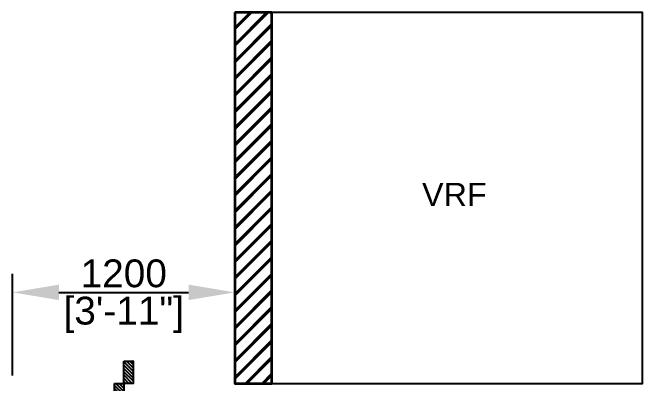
# Model space of a CAD drawing. Header units: millimetres. Extents: x 94643 to 134206, y 115494 to 180803.
# Drawn here: x 120250 to 123650, y 136038 to 138038 of the extents above; entities that cross this region are included whole.
import ezdxf

# ---------------------------------------------------------------- set-up
doc = ezdxf.new("R2010")
doc.units = ezdxf.units.MM
for name, color, linetype in [('A-Dimensions', 4, 'Continuous'), ('A-Door Line', 8, 'Continuous'), ('A-Elevation 10', 8, 'Continuous'), ('A-Text Main', 44, 'Continuous')]:
    doc.layers.add(name, color=color, linetype=linetype)
doc.layers.add('A-Wall', color=240, linetype='Continuous', lineweight=35)
doc.styles.add('Core_Typ-TA$0$Standard', font='arial.ttf')
doc.styles.add('S', font='arial.ttf', dxfattribs={"height": 150})
doc.dimstyles.new('DIMSMALL', dxfattribs={"dimtxt": 150, "dimasz": 250, "dimexe": 100, "dimexo": 100, "dimgap": 25, "dimtad": 1, "dimdec": 0, "dimzin": 0, "dimdsep": 46, "dimtxsty": 'S', "dimcen": 0, "dimdle": 100, "dimclrd": 8, "dimclre": 8, "dimclrt": 256, "dimazin": 0, "dimtfac": 1, "dimtdec": 0, "dimtix": 1, "dimtmove": 0, "dimatfit": 3, "dimldrblk": '12_DatumFilled', "dimfxl": 1, "dimtolj": 1, "dimtzin": 0, "dimlwd": -1, "dimlwe": -1, "dimarcsym": 1})

# ---------------------------------------------------------------- blocks, each defined once
blk = doc.blocks.new('Core & corridor')
at = {"linetype": 'Continuous'}
h = blk.add_hatch(dxfattribs=at)
h.set_pattern_fill('ANSI31', color=256, scale=20)
h.set_pattern_definition([(45, (9094.61, 11413.763), (-44.90128, 44.90128), [])])
h.paths.add_polyline_path([(14695.1, 50838.9), (16097.2, 50838.9), (16097.2, 51038.9), (14695.1, 51038.9)])
h.paths.add_polyline_path([(10846, 12913.8), (14684.7, 12913.8), (14684.7, 13113.9), (10846, 13113.9)])
h.paths.add_polyline_path([(20834.7, 15114.5), (20834.7, 13113.9), (21034.8, 13113.9), (21034.8, 15114.5)])
at = {"layer": 'A-Elevation 10'}
blk.add_lwpolyline([(21034.8, 13114.6), (23034.8, 13114.6), (23034.8, 15114.5), (21034.8, 15114.5)], close=True, dxfattribs=at)
at = {"layer": 'A-Text Main', "insert": (22320.1, 14133.5), "char_height": 125, "width": 950.15, "attachment_point": 5, "line_spacing_factor": 1.010232, "style": 'Core_Typ-TA$0$Standard'}
blk.add_mtext('\\pxqd;VRF', dxfattribs=at)
blk = doc.blocks.new('*D232')
at = {"layer": 'A-Dimensions', "color": 8, "transparency": 16777216}
for p, q in [((120250.4, 136081.1), (120250.4, 136629.1)), ((121450.4, 136081.1), (121450.4, 136629.1)), ((120500.4, 136529.1), (121200.4, 136529.1))]:
    blk.add_line(p, q, dxfattribs=at)
for points in [[(120500.4, 136570.7), (120500.4, 136487.4), (120250.4, 136529.1)], [(121200.4, 136570.7), (121200.4, 136487.4), (121450.4, 136529.1)]]:
    blk.add_solid(points, dxfattribs=at)
at = {"layer": 'Defpoints', "color": 0, "transparency": 16777216}
for p in [(121450.4, 136529.1), (120250.4, 135981.1), (121450.4, 135981.1)]:
    blk.add_point(p, dxfattribs=at)
at = {"layer": 'A-Dimensions', "lineweight": 30, "transparency": 16777216, "char_height": 150, "attachment_point": 5, "style": 'S'}
for s, insert in [('\\A1;1200', (120850.4, 136630.6)), ('\\A1;[3\'-11"]', (120850.4, 136407.9))]:
    blk.add_mtext(s, dxfattribs=dict(at, insert=insert))
blk = doc.blocks.new('12_DatumFilled')
at = {"color": 8, "linetype": 'ByBlock'}
blk.add_solid([(0, 0.577), (-1, 0), (0, -0.577)], dxfattribs=at)
blk = doc.blocks.new('TILE DROP')
at = {"layer": 'A-Door Line'}
h = blk.add_hatch(dxfattribs=at)
h.set_pattern_fill('ANSI31', color=8, scale=0.1)
h.set_pattern_definition([(45, (-18.584744, -6.592634), (-0.008838835, 0.008838835), [])])
h.paths.add_polyline_path([(0, 0.05), (-0.12, 0.05), (-0.12, 0), (0, 0)])
h.paths.add_polyline_path([(0.12, -0.05), (0.12, 0), (0, 0), (0, -0.05)])
at = {"layer": 'A-Door Line', "color": 8}
for points in [[(-0.12, 0), (-0.12, 0.05), (0, 0.05), (0, 0)], [(0, -0.05), (0, 0), (0.12, 0), (0.12, -0.05)]]:
    blk.add_lwpolyline(points, close=True, dxfattribs=at)
blk = doc.blocks.new('Unit-6')
at = {"layer": 'A-Door Line', "color": 8, "xscale": 1000.000000000004, "yscale": 1000.000000000004, "zscale": 1000.000000000004, "rotation": 269.9999999999999}
blk.add_blockref('TILE DROP', (-7225, 13069.9), dxfattribs=at)

msp = doc.modelspace()

# ---------------------------------------------------------------- hatches: boundary and pattern name
at = {"linetype": 'Continuous'}
h = msp.add_hatch(dxfattribs=at)
h.set_pattern_fill('ANSI31', color=256, scale=20)
h.set_pattern_definition([(45, (132658.74, 134337.506), (-44.90128, 44.90128), [])])
h.paths.add_polyline_path([(121450.4, 138038.2), (121450.4, 136037.6), (121650.4, 136037.6), (121650.4, 138038.2)])

# ---------------------------------------------------------------- linework, layer by layer
at = {"layer": 'A-Wall'}
msp.add_lwpolyline([(121450.4, 138038.2), (121450.4, 136037.6), (121650.4, 136037.6), (121650.4, 138038.2)], close=True, dxfattribs=at)

# ---------------------------------------------------------------- block references
at = {"linetype": 'Continuous'}
msp.add_blockref('Core & corridor', (100615.6, 122923.7), dxfattribs=at)

# ---------------------------------------------------------------- dimensions: what is measured, and where the dimension line sits
at = {"layer": 'A-Dimensions', "lineweight": 30}
dim = msp.add_linear_dim(base=(121450.4, 136529.1), p1=(120250.4, 135981.1), p2=(121450.4, 135981.1), dimstyle='DIMSMALL', override={"dimpost": '\\X'}, dxfattribs=at)
dim.commit()
dim.dimension.update_dxf_attribs({"geometry": '*D232', "text_midpoint": (120850.4, 136529.1)})

# ---------------------------------------------------------------- next in the draw order: block references
at = {"linetype": 'Continuous'}
msp.add_blockref('Unit-6', (128075.4, 122967.7), dxfattribs=at)

doc.saveas('drawing.dxf')
